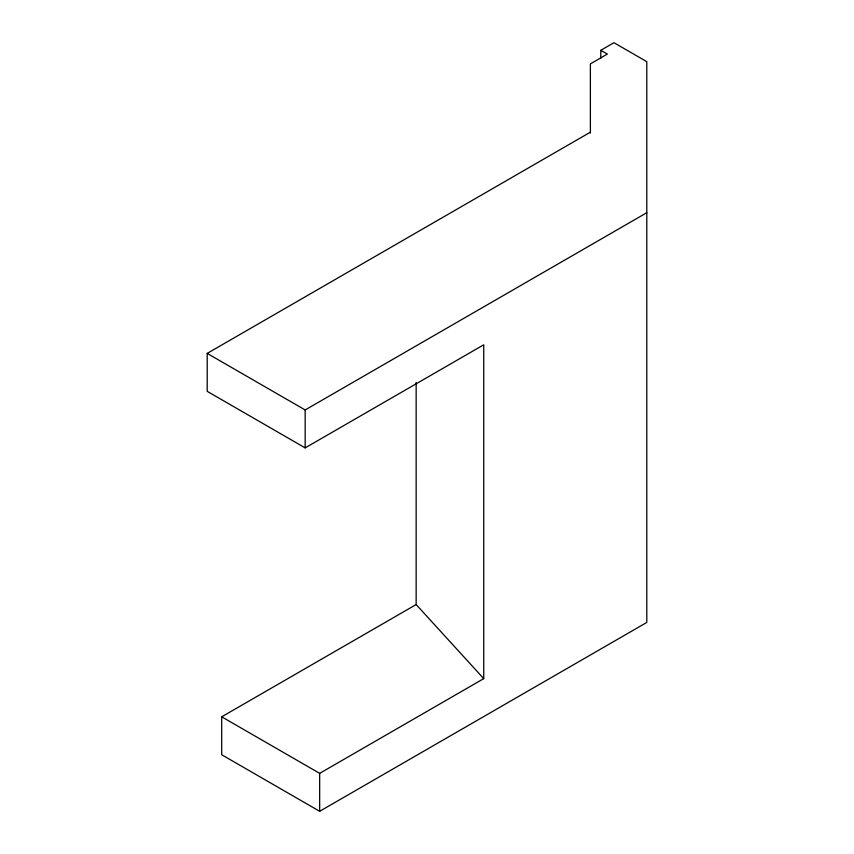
<?xml version="1.0" encoding="UTF-8"?>
<svg xmlns="http://www.w3.org/2000/svg" width="854" height="854" viewBox="0 0 854 854"><rect width="100%" height="100%" fill="white"/><g stroke="black" fill="none" stroke-linecap="round" stroke-linejoin="round"><path stroke-width="1.28" d="M600.8 58.264L600.8 50.29L613.941 42.7L646.798 61.669L646.798 622.438L319.663 811.3L221.709 754.744L221.709 716.805L416.154 604.547L416.154 382.421M221.709 716.805L319.663 773.361L483.738 678.631L483.738 344.792L305.166 447.891L207.202 391.335L207.202 353.396L590.381 132.178M207.202 353.396L305.166 409.952L646.798 212.71M600.8 50.29L607.365 54.08L590.381 63.89L590.381 133.064M416.154 604.547L483.738 678.631M319.663 773.361L319.663 811.3M305.166 409.952L305.166 447.891"/></g></svg>
